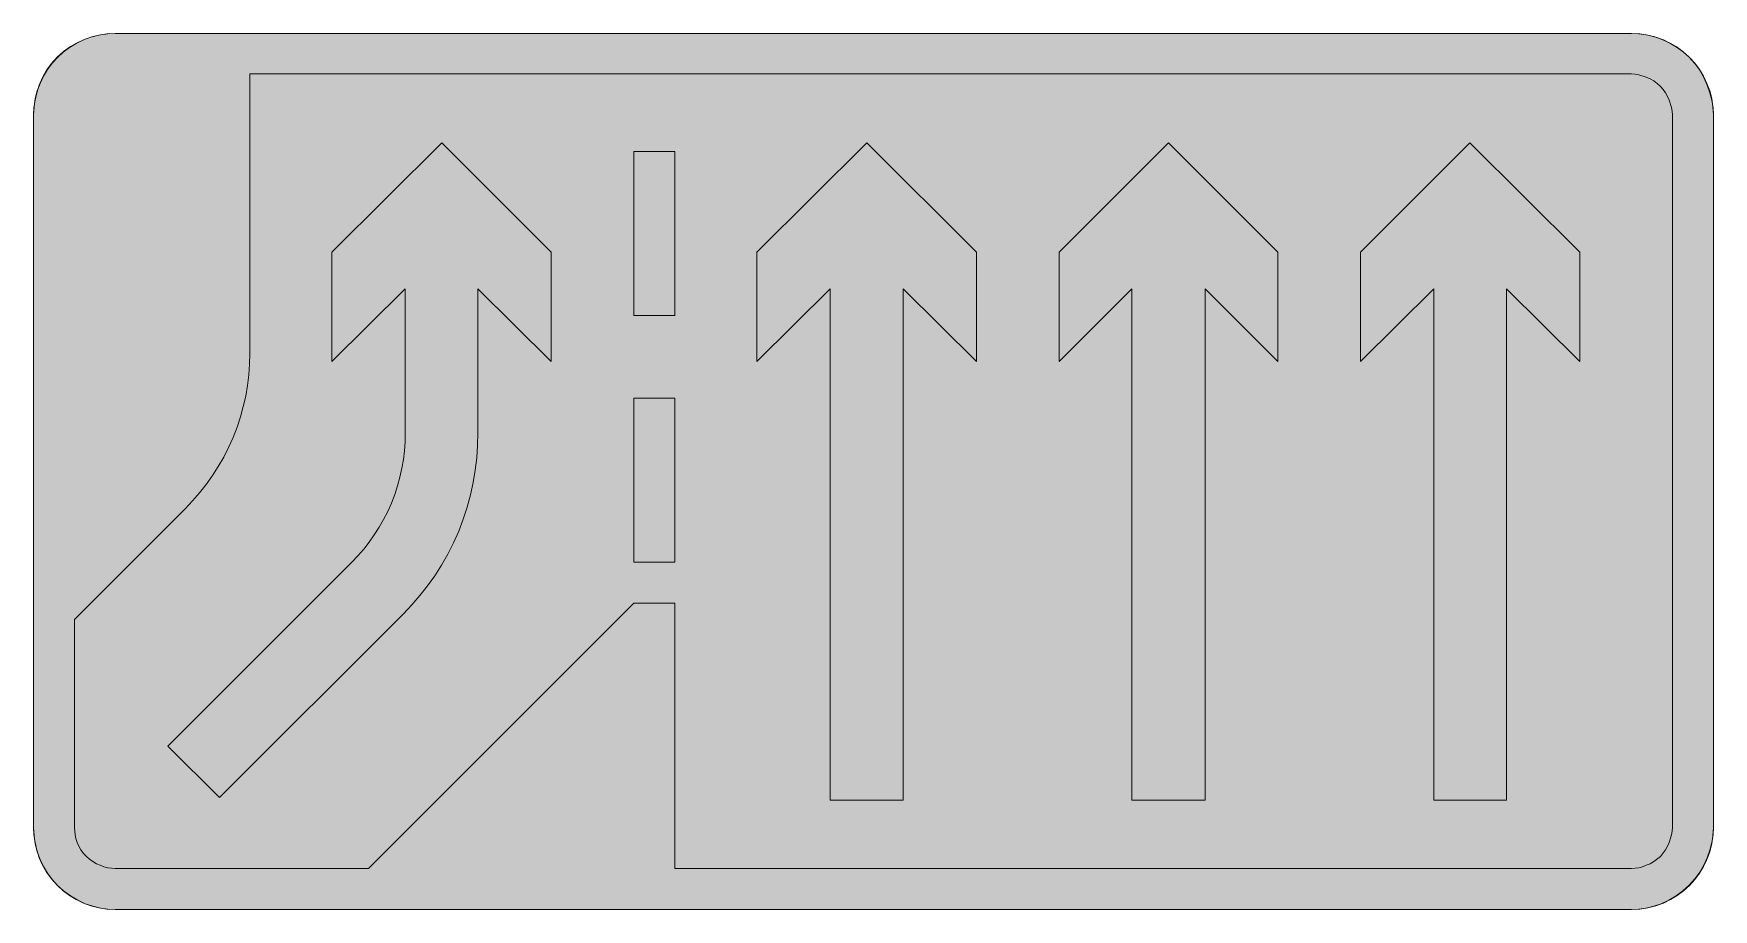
# Model space of a CAD drawing. Header units: metres. Extents: x 41 to 528, y 9 to 263.
import ezdxf

# ---------------------------------------------------------------- set-up
doc = ezdxf.new("R2010")
doc.units = ezdxf.units.M
for name, color, linetype, true_color in [('FILL_LIME_00FF00', 7, 'Continuous', 0x00ff00), ('FILL_WHITE_FFFFFF', 7, 'Continuous', 0xffffff), ('STROKE_LIME_00FF00', 7, 'Continuous', 0x00ff00)]:
    doc.layers.add(name, color=color, linetype=linetype, true_color=true_color)

msp = doc.modelspace()

# ---------------------------------------------------------------- hatches: boundary and pattern name
at = {"layer": 'FILL_LIME_00FF00', "true_color": 0x00ff00}
h = msp.add_hatch(color=7, dxfattribs=at)
h.dxf.hatch_style = 1
h.paths.add_polyline_path([(516, 32.94), (515.94, 31.86), (515.75, 30.78), (515.1, 28.62), (514.63, 27.47), (514.04, 26.41), (512.58, 24.48), (510.58, 23.02), (509.52, 22.43), (508.44, 21.96), (507.36, 21.52), (506.28, 21.24), (505.2, 21.1), (504.12, 21.06), (227.1, 21.06), (227.1, 97.92), (215.22, 97.92), (138.36, 21.06), (64.92, 21.06), (62.83, 21.24), (61.71, 21.52), (60.6, 21.96), (59.53, 22.43), (58.49, 23.02), (57.51, 23.71), (56.64, 24.48), (55.76, 25.43), (55.02, 26.41), (54.41, 27.47), (53.94, 28.62), (53.6, 29.7), (53.38, 30.78), (53.22, 32.94), (53.22, 93.24), (85.26, 125.28), (87.38, 127.55), (89.4, 129.91), (91.32, 132.35), (93.14, 134.89), (94.83, 137.52), (96.4, 140.24), (97.83, 143.06), (99.12, 145.98), (100.26, 148.91), (101.25, 151.88), (102.08, 154.89), (102.77, 157.93), (103.3, 160.99), (103.68, 164.08), (103.9, 167.18), (103.98, 170.28), (103.98, 251.28), (504.12, 251.28), (505.2, 251.22), (506.28, 251.03), (508.44, 250.38), (509.52, 249.91), (510.58, 249.3), (511.6, 248.56), (512.58, 247.68), (513.35, 246.81), (514.04, 245.83), (514.63, 244.79), (515.1, 243.72), (515.75, 241.56), (515.94, 240.48), (516, 239.4), (516, 32.94)])
at = {"layer": 'FILL_WHITE_FFFFFF', "true_color": 0xffffff}
h = msp.add_hatch(color=7, dxfattribs=at)
h.dxf.hatch_style = 1
h.paths.add_polyline_path([(527.88, 32.94), (527.78, 30.78), (527.45, 28.6), (526.89, 26.38), (526.08, 24.12), (525.14, 22), (523.94, 19.96), (522.51, 18.02), (520.86, 16.2), (519.04, 14.55), (517.08, 13.09), (514.99, 11.85), (512.76, 10.8), (510.6, 10.09), (508.44, 9.58), (506.28, 9.28), (504.12, 9.18), (64.92, 9.18), (62.84, 9.28), (60.67, 9.58), (58.47, 10.09), (56.28, 10.8), (54.13, 11.85), (52.03, 13.09), (50.03, 14.55), (48.18, 16.2), (46.53, 18.02), (45.1, 19.96), (43.9, 22), (42.96, 24.12), (42.25, 26.38), (41.75, 28.6), (41.44, 30.78), (41.34, 32.94), (41.34, 239.4), (41.44, 241.48), (41.75, 243.65), (42.25, 245.85), (42.96, 248.04), (43.9, 250.27), (45.1, 252.36), (46.53, 254.32), (48.18, 256.14), (50.03, 257.79), (52.03, 259.22), (54.13, 260.42), (56.28, 261.36), (58.47, 262.14), (60.67, 262.64), (62.84, 262.9), (64.92, 262.98), (504.12, 262.98), (506.28, 262.9), (508.44, 262.64), (510.6, 262.14), (512.76, 261.36), (514.99, 260.42), (517.08, 259.22), (519.04, 257.79), (520.86, 256.14), (522.51, 254.32), (523.94, 252.36), (525.14, 250.27), (526.08, 248.04), (526.89, 245.85), (527.45, 243.65), (527.78, 241.48), (527.88, 239.4), (527.88, 32.94)])
h = msp.add_hatch(color=7, dxfattribs=at)
h.dxf.hatch_style = 1
h.paths.add_polyline_path([(95.16, 41.58), (80.22, 56.52), (133.5, 109.8), (135.27, 111.66), (136.95, 113.61), (138.52, 115.64), (140, 117.74), (141.39, 119.92), (142.69, 122.18), (143.9, 124.5), (145.02, 126.9), (145.97, 129.41), (146.78, 131.93), (147.46, 134.46), (148.01, 137), (148.44, 139.55), (148.74, 142.11), (148.92, 144.68), (148.98, 147.24), (148.98, 189), (127.74, 167.94), (127.74, 199.62), (159.6, 231.3), (191.28, 199.62), (191.28, 167.94), (170.04, 189), (170.04, 147.24), (169.96, 143.66), (169.7, 140.06), (169.27, 136.47), (168.67, 132.88), (167.89, 129.32), (166.93, 125.77), (165.79, 122.27), (164.46, 118.8), (162.96, 115.41), (161.3, 112.12), (159.49, 108.95), (157.53, 105.88), (155.44, 102.94), (153.22, 100.12), (150.89, 97.42), (148.44, 94.86), (95.16, 41.58)])
h = msp.add_hatch(color=7, dxfattribs=at)
h.dxf.hatch_style = 1
h.paths.add_polyline_path([(227.1, 228.78), (227.1, 181.26), (215.22, 181.26), (215.22, 228.78), (227.1, 228.78)])
h = msp.add_hatch(color=7, dxfattribs=at)
h.dxf.hatch_style = 1
h.paths.add_polyline_path([(314.4, 167.94), (293.16, 189), (293.16, 40.86), (272.1, 40.86), (272.1, 189), (250.86, 167.94), (250.86, 199.62), (282.72, 231.3), (314.4, 199.62), (314.4, 167.94)])
h = msp.add_hatch(color=7, dxfattribs=at)
h.dxf.hatch_style = 1
h.paths.add_polyline_path([(401.7, 199.62), (401.7, 167.94), (380.64, 189), (380.64, 40.86), (359.4, 40.86), (359.4, 189), (338.34, 167.94), (338.34, 199.62), (370.02, 231.3), (401.7, 199.62)])
h = msp.add_hatch(color=7, dxfattribs=at)
h.dxf.hatch_style = 1
h.paths.add_polyline_path([(489.18, 199.62), (489.18, 167.94), (467.94, 189), (467.94, 40.86), (446.88, 40.86), (446.88, 189), (425.64, 167.94), (425.64, 199.62), (457.32, 231.3), (489.18, 199.62)])
h = msp.add_hatch(color=7, dxfattribs=at)
h.dxf.hatch_style = 1
h.paths.add_polyline_path([(227.1, 157.32), (227.1, 109.8), (215.22, 109.8), (215.22, 157.32), (227.1, 157.32)])

# ---------------------------------------------------------------- linework, layer by layer
at = {"layer": 'FILL_LIME_00FF00', "lineweight": 0, "true_color": 0x00ff00}
msp.add_lwpolyline([(516, 32.94), (515.94, 31.86), (515.75, 30.78), (515.1, 28.62), (514.63, 27.47), (514.04, 26.41), (512.58, 24.48), (510.58, 23.02), (509.52, 22.43), (508.44, 21.96), (507.36, 21.52), (506.28, 21.24), (505.2, 21.1), (504.12, 21.06), (227.1, 21.06), (227.1, 97.92), (215.22, 97.92), (138.36, 21.06), (64.92, 21.06), (62.83, 21.24), (61.71, 21.52), (60.6, 21.96), (59.53, 22.43), (58.49, 23.02), (57.51, 23.71), (56.64, 24.48), (55.76, 25.43), (55.02, 26.41), (54.41, 27.47), (53.94, 28.62), (53.6, 29.7), (53.38, 30.78), (53.22, 32.94), (53.22, 93.24), (85.26, 125.28), (87.38, 127.55), (89.4, 129.91), (91.32, 132.35), (93.14, 134.89), (94.83, 137.52), (96.4, 140.24), (97.83, 143.06), (99.12, 145.98), (100.26, 148.91), (101.25, 151.88), (102.08, 154.89), (102.77, 157.93), (103.3, 160.99), (103.68, 164.08), (103.9, 167.18), (103.98, 170.28), (103.98, 251.28), (504.12, 251.28), (505.2, 251.22), (506.28, 251.03), (508.44, 250.38), (509.52, 249.91), (510.58, 249.3), (511.6, 248.56), (512.58, 247.68), (513.35, 246.81), (514.04, 245.83), (514.63, 244.79), (515.1, 243.72), (515.75, 241.56), (515.94, 240.48), (516, 239.4)], close=True, dxfattribs=at)
at = {"layer": 'FILL_WHITE_FFFFFF', "lineweight": 0, "true_color": 0xffffff}
for points in [[(527.88, 32.94), (527.78, 30.78), (527.45, 28.6), (526.89, 26.38), (526.08, 24.12), (525.14, 22), (523.94, 19.96), (522.51, 18.02), (520.86, 16.2), (519.04, 14.55), (517.08, 13.09), (514.99, 11.85), (512.76, 10.8), (510.6, 10.09), (508.44, 9.58), (506.28, 9.28), (504.12, 9.18), (64.92, 9.18), (62.84, 9.28), (60.67, 9.58), (58.47, 10.09), (56.28, 10.8), (54.13, 11.85), (52.03, 13.09), (50.03, 14.55), (48.18, 16.2), (46.53, 18.02), (45.1, 19.96), (43.9, 22), (42.96, 24.12), (42.25, 26.38), (41.75, 28.6), (41.44, 30.78), (41.34, 32.94), (41.34, 239.4), (41.44, 241.48), (41.75, 243.65), (42.25, 245.85), (42.96, 248.04), (43.9, 250.27), (45.1, 252.36), (46.53, 254.32), (48.18, 256.14), (50.03, 257.79), (52.03, 259.22), (54.13, 260.42), (56.28, 261.36), (58.47, 262.14), (60.67, 262.64), (62.84, 262.9), (64.92, 262.98), (504.12, 262.98), (506.28, 262.9), (508.44, 262.64), (510.6, 262.14), (512.76, 261.36), (514.99, 260.42), (517.08, 259.22), (519.04, 257.79), (520.86, 256.14), (522.51, 254.32), (523.94, 252.36), (525.14, 250.27), (526.08, 248.04), (526.89, 245.85), (527.45, 243.65), (527.78, 241.48), (527.88, 239.4)], [(95.16, 41.58), (80.22, 56.52), (133.5, 109.8), (135.27, 111.66), (136.95, 113.61), (138.52, 115.64), (140, 117.74), (141.39, 119.92), (142.69, 122.18), (143.9, 124.5), (145.02, 126.9), (145.97, 129.41), (146.78, 131.93), (147.46, 134.46), (148.01, 137), (148.44, 139.55), (148.74, 142.11), (148.92, 144.68), (148.98, 147.24), (148.98, 189), (127.74, 167.94), (127.74, 199.62), (159.6, 231.3), (191.28, 199.62), (191.28, 167.94), (170.04, 189), (170.04, 147.24), (169.96, 143.66), (169.7, 140.06), (169.27, 136.47), (168.67, 132.88), (167.89, 129.32), (166.93, 125.77), (165.79, 122.27), (164.46, 118.8), (162.96, 115.41), (161.3, 112.12), (159.49, 108.95), (157.53, 105.88), (155.44, 102.94), (153.22, 100.12), (150.89, 97.42), (148.44, 94.86)], [(227.1, 228.78), (227.1, 181.26), (215.22, 181.26), (215.22, 228.78)], [(314.4, 167.94), (293.16, 189), (293.16, 40.86), (272.1, 40.86), (272.1, 189), (250.86, 167.94), (250.86, 199.62), (282.72, 231.3), (314.4, 199.62)], [(401.7, 199.62), (401.7, 167.94), (380.64, 189), (380.64, 40.86), (359.4, 40.86), (359.4, 189), (338.34, 167.94), (338.34, 199.62), (370.02, 231.3)], [(489.18, 199.62), (489.18, 167.94), (467.94, 189), (467.94, 40.86), (446.88, 40.86), (446.88, 189), (425.64, 167.94), (425.64, 199.62), (457.32, 231.3)], [(227.1, 157.32), (227.1, 109.8), (215.22, 109.8), (215.22, 157.32)]]:
    msp.add_lwpolyline(points, close=True, dxfattribs=at)
at = {"layer": 'STROKE_LIME_00FF00', "lineweight": 0, "true_color": 0x00ff00}
for points in [[(41.34, 239.4), (41.46, 241.8), (41.82, 244.13), (42.41, 246.39), (43.2, 248.55), (44.2, 250.61), (45.38, 252.56), (46.74, 254.37), (48.27, 256.05), (49.95, 257.58), (51.76, 258.94), (53.71, 260.12), (55.77, 261.12), (57.93, 261.91), (60.19, 262.5), (62.52, 262.86), (64.92, 262.98)], [(64.92, 262.98), (504.12, 262.98)], [(504.12, 262.98), (506.55, 262.86), (508.91, 262.5), (511.19, 261.91), (513.38, 261.12), (515.45, 260.12), (517.41, 258.94), (519.24, 257.58), (520.93, 256.05), (522.46, 254.37), (523.83, 252.56), (525.02, 250.61), (526.02, 248.55), (526.81, 246.39), (527.4, 244.13), (527.76, 241.8), (527.88, 239.4)], [(41.34, 32.94), (41.34, 239.4)], [(527.88, 239.4), (527.88, 32.94)], [(64.92, 9.18), (62.52, 9.3), (60.19, 9.66), (57.93, 10.25), (55.77, 11.04), (53.71, 12.04), (51.76, 13.23), (49.95, 14.6), (48.27, 16.13), (46.74, 17.82), (45.38, 19.65), (44.2, 21.61), (43.2, 23.68), (42.41, 25.87), (41.82, 28.15), (41.46, 30.51), (41.34, 32.94)], [(527.88, 32.94), (527.76, 30.51), (527.4, 28.15), (526.81, 25.87), (526.02, 23.68), (525.02, 21.61), (523.83, 19.65), (522.46, 17.82), (520.93, 16.13), (519.24, 14.6), (517.41, 13.23), (515.45, 12.04), (513.38, 11.04), (511.19, 10.25), (508.91, 9.66), (506.55, 9.3), (504.12, 9.18)], [(504.12, 9.18), (64.92, 9.18)]]:
    msp.add_lwpolyline(points, dxfattribs=at)

doc.saveas('drawing.dxf')
